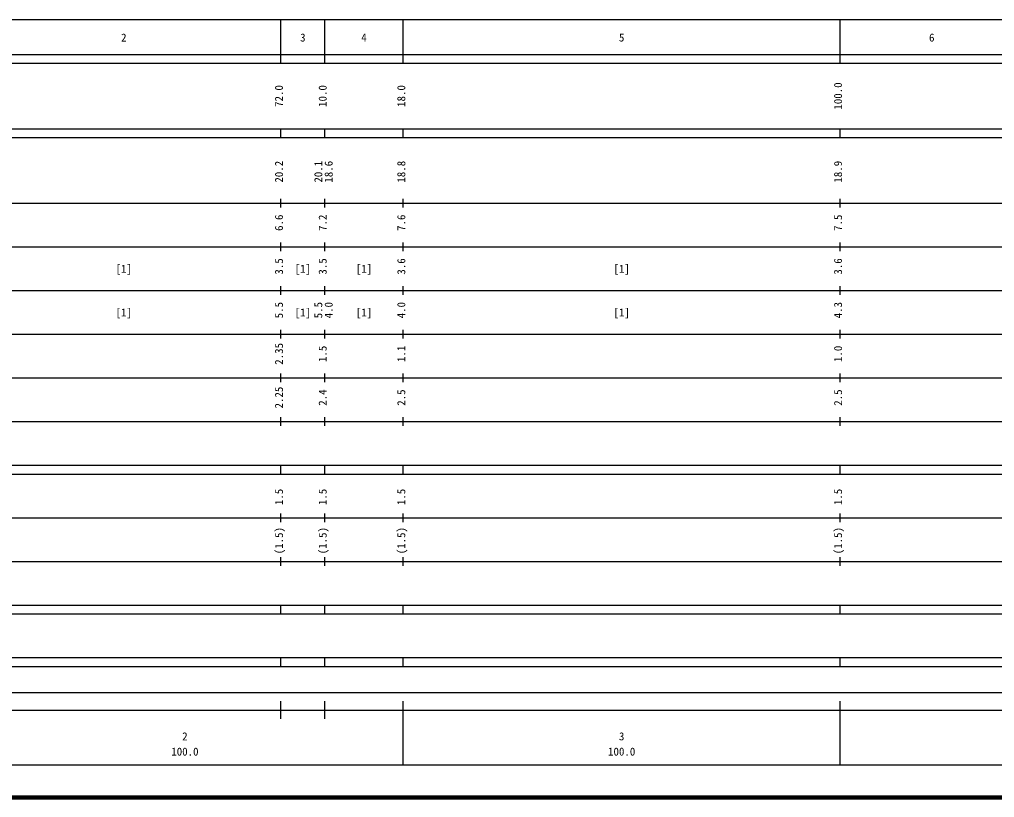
# Model space of a CAD drawing. Units: millimetres on the paper, enlarged 1000 times. Extents: x 40000 to 680000, y 20000 to 380000.
# Drawn here: x 180128 to 403361, y 20000 to 198000 of the extents above; entities that cross this region are included whole.
import ezdxf
from ezdxf.enums import TextEntityAlignment as Align

# ---------------------------------------------------------------- set-up
doc = ezdxf.new("R2010")
doc.units = ezdxf.units.MM
doc.header["$LTSCALE"] = 1000
doc.layers.add('M-TTL', color=2, linetype='Continuous', lineweight=140)
doc.layers.add('M-TTL-BAND', color=7, linetype='Continuous', lineweight=25)
doc.styles.add('ＭＳ ゴシック', font='')
doc.styles.get('ＭＳ ゴシック').set_extended_font_data('MS Gothic')

msp = doc.modelspace()

# ---------------------------------------------------------------- linework, layer by layer
at = {"layer": 'M-TTL'}
msp.add_line((40000, 20000), (680000, 20000), dxfattribs=at)
at = {"layer": 'M-TTL-BAND'}
for p, q in [((68000, 198000), (579000, 198000)), ((240000, 188000), (240000, 198000)), ((250000, 188000), (250000, 198000)), ((268000, 188000), (268000, 198000)), ((368000, 188000), (368000, 198000)), ((40000, 190000), (579000, 190000)), ((40000, 188000), (579000, 188000)), ((40000, 173000), (579000, 173000)), ((240000, 171000), (240000, 173000)), ((250000, 171000), (250000, 173000)), ((268000, 171000), (268000, 173000)), ((368000, 171000), (368000, 173000)), ((40000, 171000), (579000, 171000)), ((240000, 155000), (240000, 157000)), ((250000, 155000), (250000, 157000)), ((268000, 155000), (268000, 157000)), ((368000, 155000), (368000, 157000)), ((40000, 156000), (579000, 156000)), ((46000, 146000), (579000, 146000)), ((240000, 145000), (240000, 147000)), ((250000, 145000), (250000, 147000)), ((268000, 145000), (268000, 147000)), ((368000, 145000), (368000, 147000)), ((240000, 135000), (240000, 137000)), ((250000, 135000), (250000, 137000)), ((268000, 135000), (268000, 137000)), ((368000, 135000), (368000, 137000)), ((52000, 136000), (579000, 136000)), ((46000, 126000), (579000, 126000)), ((240000, 125000), (240000, 127000)), ((250000, 125000), (250000, 127000)), ((268000, 125000), (268000, 127000)), ((368000, 125000), (368000, 127000)), ((240000, 115000), (240000, 117000)), ((250000, 115000), (250000, 117000)), ((268000, 115000), (268000, 117000)), ((368000, 115000), (368000, 117000)), ((52000, 116000), (579000, 116000)), ((46000, 106000), (579000, 106000)), ((240000, 105000), (240000, 107000)), ((250000, 105000), (250000, 107000)), ((268000, 105000), (268000, 107000)), ((368000, 105000), (368000, 107000)), ((40000, 96000), (579000, 96000)), ((240000, 94000), (240000, 96000)), ((250000, 94000), (250000, 96000)), ((268000, 94000), (268000, 96000)), ((368000, 94000), (368000, 96000)), ((40000, 94000), (579000, 94000)), ((240000, 83000), (240000, 85000)), ((250000, 83000), (250000, 85000)), ((268000, 83000), (268000, 85000)), ((368000, 83000), (368000, 85000)), ((49000, 84000), (579000, 84000)), ((40000, 74000), (579000, 74000)), ((240000, 73000), (240000, 75000)), ((250000, 73000), (250000, 75000)), ((268000, 73000), (268000, 75000)), ((368000, 73000), (368000, 75000)), ((40000, 64000), (579000, 64000)), ((240000, 62000), (240000, 64000)), ((250000, 62000), (250000, 64000)), ((268000, 62000), (268000, 64000)), ((368000, 62000), (368000, 64000)), ((40000, 62000), (579000, 62000)), ((40000, 52000), (579000, 52000)), ((240000, 50000), (240000, 52000)), ((250000, 50000), (250000, 52000)), ((268000, 50000), (268000, 52000)), ((368000, 50000), (368000, 52000)), ((40000, 50000), (579000, 50000)), ((71000, 44000), (492300, 44000)), ((240000, 38000), (240000, 42000)), ((250000, 38000), (250000, 42000)), ((268000, 27500), (268000, 42000)), ((368000, 27500), (368000, 42000)), ((40000, 40000), (579000, 40000)), ((68000, 27500), (579000, 27500))]:
    msp.add_line(p, q, dxfattribs=at)

# ---------------------------------------------------------------- texts
at = {"layer": 'M-TTL-BAND', "style": 'ＭＳ ゴシック'}
for s, p in [('2', (204000, 192405)), ('3', (245000, 192405)), ('4', (259000, 192405)), ('5', (318000, 192405)), ('6', (389000, 192405)), ('[1]', (204000, 139500)), ('[1]', (245000, 139500)), ('[1]', (259000, 139500)), ('[1]', (318000, 139500)), ('[1]', (204000, 129500)), ('[1]', (245000, 129500)), ('[1]', (259000, 129500)), ('[1]', (318000, 129500)), ('2', (218000, 32523)), ('3', (318000, 32523)), ('100.0', (218000, 29033)), ('100.0', (318000, 29033))]:
    msp.add_text(s, height=1833, dxfattribs=at).set_placement(p, align=Align.BOTTOM_CENTER)
for s, p in [('100.0', (369000, 180500)), ('72.0', (241000, 180500)), ('10.0', (251000, 180500)), ('18.0', (269000, 180500)), ('20.2', (241000, 163174)), ('20.1', (250000, 163174)), ('18.6', (252370, 163174)), ('18.8', (269000, 163174)), ('18.9', (369000, 163174)), ('6.6', (241000, 151500)), ('7.2', (251000, 151500)), ('7.6', (269000, 151500)), ('7.5', (369000, 151500)), ('3.5', (241000, 141500)), ('3.5', (251000, 141500)), ('3.6', (269000, 141500)), ('3.6', (369000, 141500)), ('5.5', (241000, 131500)), ('5.5', (250000, 131500)), ('4.0', (252370, 131500)), ('4.0', (269000, 131500)), ('4.3', (369000, 131500)), ('2.35', (241000, 121500)), ('1.5', (251000, 121500)), ('1.1', (269000, 121500)), ('1.0', (369000, 121500)), ('2.25', (241000, 111500)), ('2.4', (251000, 111500)), ('2.5', (269000, 111500)), ('2.5', (369000, 111500)), ('1.5', (241000, 88764)), ('1.5', (251000, 88764)), ('1.5', (269000, 88764)), ('1.5', (369000, 88764)), ('(1.5)', (241000, 78764)), ('(1.5)', (251000, 78764)), ('(1.5)', (269000, 78764)), ('(1.5)', (369000, 78764))]:
    msp.add_text(s, height=1833, rotation=90, dxfattribs=at).set_placement(p, align=Align.BOTTOM_CENTER)

doc.saveas('drawing.dxf')
